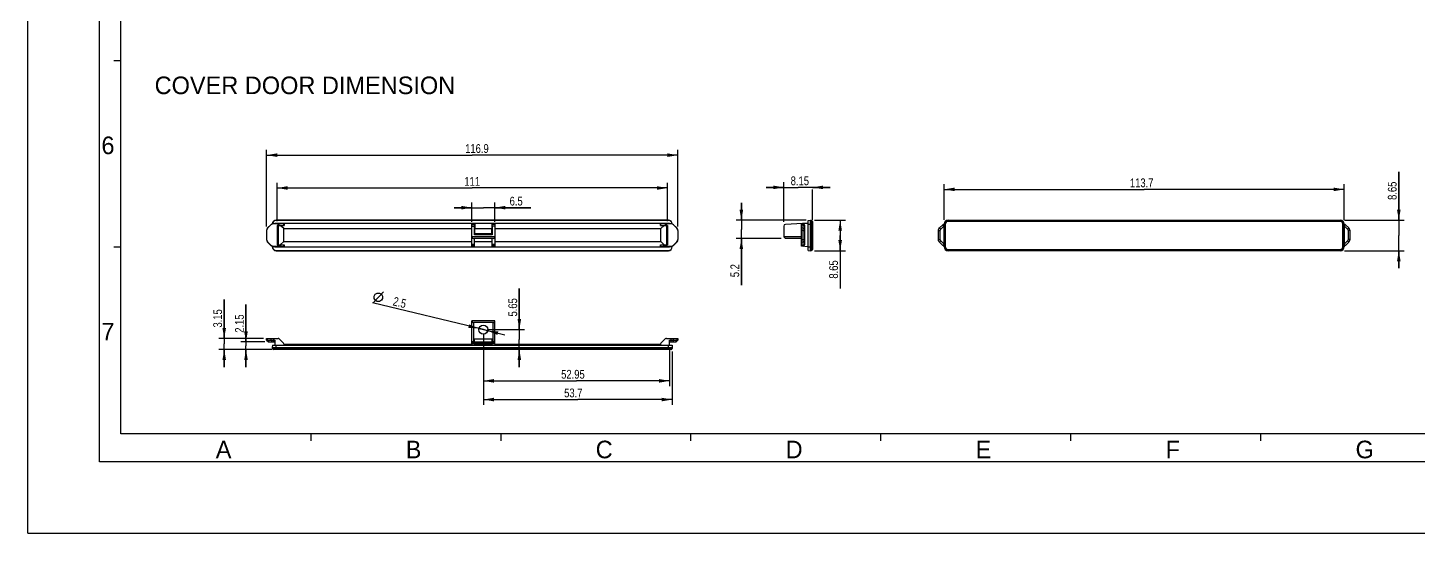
# Model space of a CAD drawing. Header units: millimetres. Extents: x 0 to 594, y 0 to 420.
# Drawn here: x 0 to 395.2, y 0 to 143.7 of the extents above; entities that cross this region are included whole.
import ezdxf

# ---------------------------------------------------------------- set-up
doc = ezdxf.new("R2010")
doc.units = ezdxf.units.MM
doc.header["$LTSCALE"] = 32.67
doc.layers.get('0').update_dxf_attribs({"linetype": 'CONTINUOUS'})
doc.layers.add('FEATURE', color=7, linetype='CONTINUOUS')
doc.styles.get("Standard").update_dxf_attribs({"font": 'txt', "width": 0.8})
doc.styles.add('TEXTSTYLE_2', font='txt')
doc.styles.add('TEXTSTYLE_7', font='ar_wgl__.ttf')
doc.dimstyles.new('DIMSTYLE_1', dxfattribs={"dimtxt": 2.5, "dimasz": 3, "dimexe": 1.5, "dimexo": 1.2, "dimtad": 1, "dimdsep": 46, "dimtxsty": 'STANDARD', "dimblk": '_FILLED', "dimblk1": '_FILLED', "dimblk2": '_FILLED', "dimcen": 0.09, "dimazin": 2, "dimtp": 0.01, "dimtm": 0.01, "dimtfac": 1, "dimtofl": 0, "dimtmove": 0, "dimatfit": 3, "dimldrblk": '_FILLED', "dimfxl": 1, "dimtolj": 1, "dimarcsym": 0})
doc.dimstyles.new('DIMSTYLE_2', dxfattribs={"dimtxt": 2.5, "dimasz": 3, "dimexe": 1.5, "dimexo": 1.2, "dimtad": 1, "dimdsep": 46, "dimtxsty": 'STANDARD', "dimblk": '_FILLED', "dimblk1": '_FILLED', "dimblk2": '_FILLED', "dimcen": 0.09, "dimazin": 2, "dimtp": 0.01, "dimtm": 0.01, "dimtfac": 1, "dimtmove": 0, "dimatfit": 2, "dimldrblk": '_FILLED', "dimfxl": 1, "dimtolj": 1, "dimarcsym": 0})

# ---------------------------------------------------------------- blocks, each defined once
blk = doc.blocks.new('_FILLED')
at = {"color": 0, "linetype": 'BYBLOCK'}
blk.add_solid([(0, 0), (-1, 0.17), (-1, -0.17)], dxfattribs=at)
blk = doc.blocks.new('*D0')
at = {"color": 7, "linetype": 'CONTINUOUS'}
for p, q in [((67.89, 87.26), (67.89, 109.02)), ((67.89, 107.52), (126.34, 107.52)), ((184.79, 107.52), (126.34, 107.52)), ((184.79, 87.26), (184.79, 109.02))]:
    blk.add_line(p, q, dxfattribs=at)
at = {"color": 7, "linetype": 'CONTINUOUS', "xscale": 3, "yscale": 3, "zscale": 3, "rotation": 180}
blk.add_blockref('_FILLED', (67.89, 107.52), dxfattribs=at)
at = {"color": 7, "linetype": 'CONTINUOUS', "xscale": 3, "yscale": 3, "zscale": 3}
blk.add_blockref('_FILLED', (184.79, 107.52), dxfattribs=at)
at = {"color": 7, "linetype": 'CONTINUOUS', "insert": (127.67, 110.65), "char_height": 2.5, "width": 10, "attachment_point": 2, "line_spacing_factor": 0.9}
blk.add_mtext('116.9', dxfattribs=at)
blk = doc.blocks.new('*D1')
at = {"color": 7, "linetype": 'CONTINUOUS'}
for p, q in [((260.48, 89.1), (260.48, 99.28)), ((374.18, 89.1), (374.18, 99.28)), ((260.48, 97.78), (317.33, 97.78)), ((374.18, 97.78), (317.33, 97.78))]:
    blk.add_line(p, q, dxfattribs=at)
at = {"color": 7, "linetype": 'CONTINUOUS', "xscale": 3, "yscale": 3, "zscale": 3, "rotation": 180}
blk.add_blockref('_FILLED', (260.48, 97.78), dxfattribs=at)
at = {"color": 7, "linetype": 'CONTINUOUS', "xscale": 3, "yscale": 3, "zscale": 3}
blk.add_blockref('_FILLED', (374.18, 97.78), dxfattribs=at)
at = {"color": 7, "linetype": 'CONTINUOUS', "insert": (316.63, 100.9), "char_height": 2.5, "width": 10, "attachment_point": 2, "line_spacing_factor": 0.9}
blk.add_mtext('113.7', dxfattribs=at)
blk = doc.blocks.new('*D2')
at = {"color": 7, "linetype": 'CONTINUOUS'}
for p, q in [((389.72, 89), (389.72, 102.79)), ((389.72, 102.79), (389.72, 84.67)), ((374.28, 89), (391.22, 89)), ((389.72, 75.35), (389.72, 84.67)), ((374.28, 80.35), (391.22, 80.35)), ((389.72, 80.35), (389.72, 75.35))]:
    blk.add_line(p, q, dxfattribs=at)
at = {"color": 7, "linetype": 'CONTINUOUS', "xscale": 3, "yscale": 3, "zscale": 3}
for p, rotation in [((389.72, 89), 270), ((389.72, 80.35), 90)]:
    blk.add_blockref('_FILLED', p, dxfattribs=dict(at, rotation=rotation))
at = {"color": 7, "linetype": 'CONTINUOUS', "insert": (386.6, 94.79), "char_height": 2.5, "width": 8, "attachment_point": 1, "rotation": 90, "line_spacing_factor": 0.9}
blk.add_mtext('8.65', dxfattribs=at)
blk = doc.blocks.new('*D3')
at = {"color": 7, "linetype": 'CONTINUOUS'}
for p, q in [((214.89, 88.51), (214.89, 99.85)), ((214.89, 98.35), (209.89, 98.35)), ((209.89, 98.35), (218.97, 98.35)), ((228.04, 98.35), (218.97, 98.35)), ((223.04, 98.35), (228.04, 98.35)), ((223.04, 89.1), (223.04, 97.72))]:
    blk.add_line(p, q, dxfattribs=at)
at = {"color": 7, "linetype": 'CONTINUOUS', "xscale": 3, "yscale": 3, "zscale": 3}
blk.add_blockref('_FILLED', (214.89, 98.35), dxfattribs=at)
at = {"color": 7, "linetype": 'CONTINUOUS', "xscale": 3, "yscale": 3, "zscale": 3, "rotation": 180}
blk.add_blockref('_FILLED', (223.04, 98.35), dxfattribs=at)
at = {"color": 7, "linetype": 'CONTINUOUS', "insert": (219.46, 101.47), "char_height": 2.5, "width": 8, "attachment_point": 2, "line_spacing_factor": 0.9}
blk.add_mtext('8.15', dxfattribs=at)
blk = doc.blocks.new('*D4')
at = {"color": 7, "linetype": 'CONTINUOUS'}
for p, q in [((129.49, 57.9), (97.99, 65.56)), ((128.27, 58.19), (128.27, 58.19)), ((128.27, 58.19), (129.49, 57.9)), ((130.7, 57.6), (129.49, 57.9)), ((129.49, 57.9), (135.56, 56.42)), ((130.7, 57.6), (130.7, 57.6))]:
    blk.add_line(p, q, dxfattribs=at)
at = {"color": 7, "linetype": 'CONTINUOUS', "xscale": 3, "yscale": 3, "zscale": 3}
for p, rotation in [((128.27, 58.19), 346.3198194314), ((130.7, 57.6), 166.3198194314)]:
    blk.add_blockref('_FILLED', p, dxfattribs=dict(at, rotation=rotation))
at = {"color": 7, "linetype": 'CONTINUOUS', "insert": (107.8, 66.39), "char_height": 2.5, "width": 14, "attachment_point": 3, "rotation": 346.3203, "line_spacing_factor": 0.9, "style": 'TEXTSTYLE_2'}
blk.add_mtext('{\\ftxt;\\W0.0001;\\H0.0001;\\~}{\\ftxt;\\W1.3333333333;\\H2.5; }{\\ftxt;\\W0.0001;\\H0.0001;\\~}{\\W0.8;2.5}', dxfattribs=at)
blk = doc.blocks.new('*D5')
at = {"color": 7, "linetype": 'CONTINUOUS'}
for p, q in [((139.72, 57.9), (139.72, 69.63)), ((139.72, 69.63), (139.72, 55.07)), ((130.69, 57.9), (141.22, 57.9)), ((139.72, 47.25), (139.72, 55.07)), ((139.72, 52.25), (139.72, 47.25))]:
    blk.add_line(p, q, dxfattribs=at)
at = {"color": 7, "linetype": 'CONTINUOUS', "xscale": 3, "yscale": 3, "zscale": 3}
for p, rotation in [((139.72, 57.9), 270), ((139.72, 52.25), 90)]:
    blk.add_blockref('_FILLED', p, dxfattribs=dict(at, rotation=rotation))
at = {"color": 7, "linetype": 'CONTINUOUS', "insert": (136.6, 61.63), "char_height": 2.5, "width": 8, "attachment_point": 1, "rotation": 90, "line_spacing_factor": 0.9}
blk.add_mtext('5.65', dxfattribs=at)
blk = doc.blocks.new('*D6')
at = {"color": 7, "linetype": 'CONTINUOUS'}
for p, q in [((62.02, 54.4), (62.02, 65.01)), ((62.02, 65.01), (62.02, 53.32)), ((67.33, 54.4), (60.52, 54.4)), ((69.39, 52.25), (60.52, 52.25)), ((62.02, 47.25), (62.02, 53.32)), ((62.02, 52.25), (62.02, 47.25))]:
    blk.add_line(p, q, dxfattribs=at)
at = {"color": 7, "linetype": 'CONTINUOUS', "xscale": 3, "yscale": 3, "zscale": 3}
for p, rotation in [((62.02, 54.4), 270), ((62.02, 52.25), 90)]:
    blk.add_blockref('_FILLED', p, dxfattribs=dict(at, rotation=rotation))
at = {"color": 7, "linetype": 'CONTINUOUS', "insert": (58.9, 57.01), "char_height": 2.5, "width": 8, "attachment_point": 1, "rotation": 90, "line_spacing_factor": 0.9}
blk.add_mtext('2.15', dxfattribs=at)
blk = doc.blocks.new('*D7')
at = {"color": 7, "linetype": 'CONTINUOUS'}
for p, q in [((55.83, 55.4), (55.83, 66.49)), ((55.83, 66.49), (55.83, 53.82)), ((66.98, 55.4), (54.33, 55.4)), ((68.62, 52.25), (54.33, 52.25)), ((55.83, 47.25), (55.83, 53.82)), ((55.83, 52.25), (55.83, 47.25))]:
    blk.add_line(p, q, dxfattribs=at)
at = {"color": 7, "linetype": 'CONTINUOUS', "xscale": 3, "yscale": 3, "zscale": 3}
for p, rotation in [((55.83, 55.4), 270), ((55.83, 52.25), 90)]:
    blk.add_blockref('_FILLED', p, dxfattribs=dict(at, rotation=rotation))
at = {"color": 7, "linetype": 'CONTINUOUS', "insert": (52.71, 58.49), "char_height": 2.5, "width": 8, "attachment_point": 1, "rotation": 90, "line_spacing_factor": 0.9}
blk.add_mtext('3.15', dxfattribs=at)
blk = doc.blocks.new('*D8')
at = {"color": 7, "linetype": 'CONTINUOUS'}
for p, q in [((223.64, 89), (232.42, 89)), ((230.92, 89), (230.92, 84.67)), ((230.92, 80.35), (230.92, 84.67)), ((230.92, 84.67), (230.92, 69.61)), ((223.64, 80.35), (232.42, 80.35))]:
    blk.add_line(p, q, dxfattribs=at)
at = {"color": 7, "linetype": 'CONTINUOUS', "xscale": 3, "yscale": 3, "zscale": 3}
for p, rotation in [((230.92, 89), 90), ((230.92, 80.35), 270)]:
    blk.add_blockref('_FILLED', p, dxfattribs=dict(at, rotation=rotation))
at = {"color": 7, "linetype": 'CONTINUOUS', "insert": (227.8, 77.61), "char_height": 2.5, "width": 8, "attachment_point": 3, "rotation": 90, "line_spacing_factor": 0.9}
blk.add_mtext('8.65', dxfattribs=at)
blk = doc.blocks.new('*D9')
at = {"color": 7, "linetype": 'CONTINUOUS'}
for p, q in [((129.49, 56.7), (129.49, 36.51)), ((183.19, 51.65), (183.19, 36.51)), ((129.49, 38.01), (156.34, 38.01)), ((183.19, 38.01), (156.34, 38.01))]:
    blk.add_line(p, q, dxfattribs=at)
at = {"color": 7, "linetype": 'CONTINUOUS', "xscale": 3, "yscale": 3, "zscale": 3, "rotation": 180}
blk.add_blockref('_FILLED', (129.49, 38.01), dxfattribs=at)
at = {"color": 7, "linetype": 'CONTINUOUS', "xscale": 3, "yscale": 3, "zscale": 3}
blk.add_blockref('_FILLED', (183.19, 38.01), dxfattribs=at)
at = {"color": 7, "linetype": 'CONTINUOUS', "insert": (155.06, 41.14), "char_height": 2.5, "width": 8, "attachment_point": 2, "line_spacing_factor": 0.9}
blk.add_mtext('53.7', dxfattribs=at)
blk = doc.blocks.new('*D10')
at = {"color": 7, "linetype": 'CONTINUOUS'}
for p, q in [((129.49, 56.7), (129.49, 41.83)), ((182.44, 52.3), (182.44, 41.83)), ((129.49, 43.33), (155.96, 43.33)), ((182.44, 43.33), (155.96, 43.33))]:
    blk.add_line(p, q, dxfattribs=at)
at = {"color": 7, "linetype": 'CONTINUOUS', "xscale": 3, "yscale": 3, "zscale": 3, "rotation": 180}
blk.add_blockref('_FILLED', (129.49, 43.33), dxfattribs=at)
at = {"color": 7, "linetype": 'CONTINUOUS', "xscale": 3, "yscale": 3, "zscale": 3}
blk.add_blockref('_FILLED', (182.44, 43.33), dxfattribs=at)
at = {"color": 7, "linetype": 'CONTINUOUS', "insert": (154.96, 46.45), "char_height": 2.5, "width": 10, "attachment_point": 2, "line_spacing_factor": 0.9}
blk.add_mtext('52.95', dxfattribs=at)
blk = doc.blocks.new('*D11')
at = {"color": 7, "linetype": 'CONTINUOUS'}
for p, q in [((70.84, 88.75), (70.84, 99.68)), ((181.84, 88.75), (181.84, 99.68)), ((70.84, 98.18), (126.34, 98.18)), ((181.84, 98.18), (126.34, 98.18))]:
    blk.add_line(p, q, dxfattribs=at)
at = {"color": 7, "linetype": 'CONTINUOUS', "xscale": 3, "yscale": 3, "zscale": 3, "rotation": 180}
blk.add_blockref('_FILLED', (70.84, 98.18), dxfattribs=at)
at = {"color": 7, "linetype": 'CONTINUOUS', "xscale": 3, "yscale": 3, "zscale": 3}
blk.add_blockref('_FILLED', (181.84, 98.18), dxfattribs=at)
at = {"color": 7, "linetype": 'CONTINUOUS', "insert": (126.32, 101.3), "char_height": 2.5, "width": 6, "attachment_point": 2, "line_spacing_factor": 0.9}
blk.add_mtext('111', dxfattribs=at)
blk = doc.blocks.new('*D12')
at = {"color": 7, "linetype": 'CONTINUOUS'}
for p, q in [((202.83, 89), (202.83, 94)), ((202.83, 94), (202.83, 86.4)), ((221.24, 89), (201.33, 89)), ((214.19, 83.8), (201.33, 83.8)), ((202.83, 70.53), (202.83, 86.4)), ((202.83, 83.8), (202.83, 70.53))]:
    blk.add_line(p, q, dxfattribs=at)
at = {"color": 7, "linetype": 'CONTINUOUS', "xscale": 3, "yscale": 3, "zscale": 3}
for p, rotation in [((202.83, 89), 270), ((202.83, 83.8), 90)]:
    blk.add_blockref('_FILLED', p, dxfattribs=dict(at, rotation=rotation))
at = {"color": 7, "linetype": 'CONTINUOUS', "insert": (199.71, 76.53), "char_height": 2.5, "width": 6, "attachment_point": 3, "rotation": 90, "line_spacing_factor": 0.9}
blk.add_mtext('5.2', dxfattribs=at)
blk = doc.blocks.new('*D13')
at = {"color": 7, "linetype": 'CONTINUOUS'}
for p, q in [((126.24, 92.58), (121.24, 92.58)), ((121.24, 92.58), (129.49, 92.58)), ((126.24, 88.51), (126.24, 94.08)), ((142.96, 92.58), (129.49, 92.58)), ((132.74, 88.51), (132.74, 94.08)), ((132.74, 92.58), (142.96, 92.58))]:
    blk.add_line(p, q, dxfattribs=at)
at = {"color": 7, "linetype": 'CONTINUOUS', "xscale": 3, "yscale": 3, "zscale": 3}
blk.add_blockref('_FILLED', (126.24, 92.58), dxfattribs=at)
at = {"color": 7, "linetype": 'CONTINUOUS', "xscale": 3, "yscale": 3, "zscale": 3, "rotation": 180}
blk.add_blockref('_FILLED', (132.74, 92.58), dxfattribs=at)
at = {"color": 7, "linetype": 'CONTINUOUS', "insert": (136.96, 95.7), "char_height": 2.5, "width": 6, "attachment_point": 1, "line_spacing_factor": 0.9}
blk.add_mtext('6.5', dxfattribs=at)

msp = doc.modelspace()

# ---------------------------------------------------------------- linework, layer by layer
at = {"color": 7, "linetype": 'CONTINUOUS'}
for p, q in [((0, 0), (0, 420)), ((20.422, 20.309), (20.422, 405.309)), ((26.422, 28.309), (26.422, 397.309)), ((26.422, 134.309), (24.422, 134.309)), ((70.238, 88.147), (126.238, 88.147)), ((71.138, 87.547), (71.138, 82.042)), ((72.738, 86.647), (71.778, 87.547)), ((132.738, 88.147), (182.438, 88.147)), ((179.938, 86.647), (180.898, 87.547)), ((181.538, 87.547), (181.538, 82.042)), ((72.738, 82.942), (72.738, 86.647)), ((72.738, 86.647), (126.238, 86.647)), ((132.738, 86.647), (179.938, 86.647)), ((179.938, 82.942), (179.938, 86.647)), ((26.422, 81.309), (24.422, 81.309)), ((70.238, 81.442), (182.438, 81.442)), ((72.738, 82.942), (71.778, 82.042)), ((72.738, 82.942), (126.238, 82.942)), ((126.238, 81.465), (126.238, 81.447)), ((126.938, 82.942), (132.038, 82.942)), ((126.938, 81.447), (126.938, 81.465)), ((132.038, 81.447), (132.038, 81.465)), ((132.738, 82.942), (179.938, 82.942)), ((132.738, 81.465), (132.738, 81.447)), ((179.938, 82.942), (180.898, 82.042)), ((98.195, 65.516), (101.106, 68.666)), ((72.838, 53.749), (126.238, 53.749)), ((72.838, 53.692), (72.838, 53.499)), ((126.238, 53.826), (126.238, 53.5)), ((126.938, 53.5), (126.938, 53.826)), ((126.938, 53.749), (132.038, 53.749)), ((132.038, 53.499), (132.038, 53.826)), ((132.738, 53.826), (132.738, 53.499)), ((132.738, 53.749), (179.838, 53.749)), ((179.838, 53.692), (179.838, 53.499)), ((564.922, 28.309), (26.422, 28.309)), ((80.422, 28.309), (80.422, 26.309)), ((134.422, 28.309), (134.422, 26.309)), ((188.422, 28.309), (188.422, 26.309)), ((242.422, 28.309), (242.422, 26.309)), ((296.422, 28.309), (296.422, 26.309)), ((350.422, 28.309), (350.422, 26.309)), ((571.422, 20.309), (20.422, 20.309)), ((0, 0), (594, 0))]:
    msp.add_line(p, q, dxfattribs=at)
msp.add_lwpolyline([(98.436, 67.387), (98.786, 67.945), (99.289, 68.251), (99.946, 68.306), (100.504, 67.955), (100.81, 67.452), (100.865, 66.795), (100.515, 66.237), (100.011, 65.931), (99.355, 65.876), (98.797, 66.227), (98.49, 66.73), (98.436, 67.387)], dxfattribs=at)
msp.add_arc((129.488, 57.899), 1.25, 302.48947, 360, dxfattribs=at)
at = {"layer": 'FEATURE', "color": 7, "linetype": 'CONTINUOUS'}
for p, q in [((69.095, 87.728), (68.181, 86.81)), ((69.095, 87.687), (68.181, 86.769)), ((69.095, 87.728), (69.095, 87.687)), ((69.802, 88.021), (69.802, 87.981)), ((70.238, 88.021), (69.802, 88.021)), ((71.131, 87.981), (69.802, 87.981)), ((70.238, 88.147), (70.238, 88.021)), ((70.588, 88.963), (70.588, 88.998)), ((182.088, 88.998), (70.588, 88.998)), ((182.088, 88.963), (70.588, 88.963)), ((70.838, 87.547), (70.838, 82.042)), ((70.838, 87.547), (72.838, 87.547)), ((71.131, 87.547), (71.131, 87.981)), ((71.485, 87.994), (72.692, 88.1)), ((71.485, 87.547), (71.485, 87.994)), ((72.692, 88.1), (72.692, 87.547)), ((72.838, 88.13), (72.838, 87.547)), ((126.238, 81.465), (126.238, 88.147)), ((126.238, 88.147), (132.738, 88.147)), ((126.238, 87.811), (126.944, 87.811)), ((126.238, 87.311), (126.933, 87.311)), ((126.933, 84.849), (126.933, 87.311)), ((126.944, 87.811), (127.09, 88.147)), ((127.09, 88.147), (127.084, 86.647)), ((131.887, 88.147), (131.893, 86.647)), ((131.887, 88.147), (132.033, 87.811)), ((132.738, 87.811), (132.033, 87.811)), ((132.738, 87.311), (132.043, 87.311)), ((132.043, 87.311), (132.043, 84.849)), ((132.738, 88.147), (132.738, 81.465)), ((179.838, 87.547), (179.838, 88.13)), ((179.838, 87.547), (181.838, 87.547)), ((179.985, 88.1), (181.192, 87.994)), ((179.985, 87.547), (179.985, 88.1)), ((181.192, 87.994), (181.192, 87.547)), ((182.874, 87.981), (181.545, 87.981)), ((181.545, 87.981), (181.545, 87.547)), ((181.838, 87.547), (181.838, 82.042)), ((182.088, 88.963), (182.088, 88.998)), ((182.438, 88.021), (182.438, 88.147)), ((182.874, 88.021), (182.438, 88.021)), ((182.874, 87.981), (182.874, 88.021)), ((184.495, 86.81), (183.581, 87.728)), ((183.581, 87.687), (183.581, 87.728)), ((184.495, 86.769), (183.581, 87.687)), ((214.891, 87.311), (214.891, 84.297)), ((221.791, 88.147), (215.365, 87.811)), ((219.891, 87.981), (221.791, 88.147)), ((219.891, 81.609), (219.891, 87.981)), ((219.891, 87.687), (220.36, 87.728)), ((220.36, 87.728), (220.348, 88.021)), ((220.348, 88.021), (220.891, 87.523)), ((220.36, 86.81), (220.36, 87.728)), ((220.36, 87.728), (220.891, 87.376)), ((220.891, 82.067), (220.891, 87.523)), ((221.791, 88.963), (222.443, 88.998)), ((221.791, 80.381), (221.791, 88.963)), ((221.791, 87.897), (223.041, 87.897)), ((222.443, 80.347), (222.443, 88.998)), ((222.443, 88.998), (222.767, 88.969)), ((222.767, 88.969), (222.767, 80.376)), ((223.041, 88.67), (223.041, 80.674)), ((259.172, 86.81), (260.086, 87.728)), ((259.525, 86.458), (260.44, 87.376)), ((260.086, 87.728), (260.44, 87.376)), ((260.44, 87.376), (260.479, 87.406)), ((260.479, 81.447), (260.479, 87.897)), ((260.479, 87.897), (260.806, 87.897)), ((260.507, 87.897), (260.507, 81.447)), ((260.806, 87.897), (260.806, 81.447)), ((261.579, 88.67), (261.579, 88.998)), ((261.579, 88.998), (373.079, 88.998)), ((373.079, 88.969), (261.579, 88.969)), ((373.079, 88.67), (261.579, 88.67)), ((373.079, 88.67), (373.079, 88.998)), ((373.852, 87.897), (374.179, 87.897)), ((373.852, 81.447), (373.852, 87.897)), ((374.151, 81.447), (374.151, 87.897)), ((374.179, 87.897), (374.179, 81.447)), ((374.179, 87.406), (374.218, 87.376)), ((374.572, 87.728), (374.218, 87.376)), ((374.218, 87.376), (375.132, 86.458)), ((374.572, 87.728), (375.486, 86.81)), ((67.888, 86.06), (67.888, 83.53)), ((68.181, 86.769), (68.181, 86.81)), ((132.738, 84.297), (126.238, 84.297)), ((132.238, 83.797), (126.738, 83.797)), ((126.938, 84.997), (126.933, 84.849)), ((132.043, 84.849), (126.933, 84.849)), ((132.038, 84.997), (126.938, 84.997)), ((126.938, 81.465), (126.938, 83.797)), ((127.067, 84.997), (127.084, 85.197)), ((127.084, 85.197), (127.084, 86.647)), ((127.084, 86.647), (131.893, 86.647)), ((127.084, 85.197), (131.893, 85.197)), ((131.893, 85.197), (131.893, 86.647)), ((131.893, 85.197), (131.91, 84.997)), ((132.038, 84.997), (132.043, 84.849)), ((132.038, 81.465), (132.038, 83.797)), ((184.495, 86.81), (184.495, 86.769)), ((184.788, 86.06), (184.788, 83.53)), ((215.391, 83.797), (214.891, 84.297)), ((219.891, 84.297), (214.891, 84.297)), ((219.891, 83.797), (215.391, 83.797)), ((220.36, 86.81), (219.891, 86.769)), ((220.391, 86.103), (219.891, 86.06)), ((219.891, 83.53), (220.391, 83.486)), ((220.391, 86.103), (220.36, 86.81)), ((220.36, 86.81), (220.891, 86.458)), ((220.36, 82.779), (220.391, 83.486)), ((220.36, 82.779), (220.891, 83.131)), ((220.391, 83.486), (220.391, 86.103)), ((220.391, 86.103), (220.891, 86.103)), ((220.391, 83.486), (220.891, 83.486)), ((258.879, 83.486), (258.879, 86.103)), ((258.879, 86.103), (259.379, 86.103)), ((258.879, 83.486), (259.379, 83.486)), ((259.172, 86.81), (259.525, 86.458)), ((259.172, 82.779), (259.525, 83.131)), ((259.379, 83.486), (259.379, 86.103)), ((260.44, 82.214), (259.525, 83.131)), ((375.132, 83.131), (374.218, 82.214)), ((375.486, 86.81), (375.132, 86.458)), ((375.486, 82.779), (375.132, 83.131)), ((375.779, 86.103), (375.279, 86.103)), ((375.279, 86.103), (375.279, 83.486)), ((375.779, 83.486), (375.279, 83.486)), ((375.779, 86.103), (375.779, 83.486)), ((68.181, 82.779), (68.181, 82.82)), ((68.181, 82.82), (69.095, 81.903)), ((68.181, 82.779), (69.095, 81.862)), ((69.095, 81.903), (69.095, 81.862)), ((69.488, 81.626), (69.488, 81.447)), ((69.522, 81.447), (69.488, 81.447)), ((69.522, 81.612), (69.522, 81.447)), ((69.802, 81.609), (69.802, 81.569)), ((69.802, 81.609), (71.131, 81.609)), ((69.802, 81.569), (70.238, 81.569)), ((70.238, 81.569), (70.238, 81.442)), ((70.588, 80.381), (70.588, 80.347)), ((70.588, 80.381), (182.088, 80.381)), ((70.588, 80.347), (182.088, 80.347)), ((70.838, 82.042), (72.838, 82.042)), ((71.131, 81.609), (71.131, 82.042)), ((71.485, 81.596), (71.485, 82.042)), ((72.692, 81.49), (71.485, 81.596)), ((72.692, 82.042), (72.692, 81.49)), ((72.838, 82.042), (72.838, 81.459)), ((126.238, 82.174), (126.938, 82.174)), ((126.238, 81.83), (126.938, 81.83)), ((126.938, 81.62), (126.238, 81.62)), ((126.938, 81.465), (126.238, 81.465)), ((132.038, 82.174), (132.738, 82.174)), ((132.038, 81.83), (132.738, 81.83)), ((132.738, 81.62), (132.038, 81.62)), ((132.738, 81.465), (132.038, 81.465)), ((179.838, 82.042), (181.838, 82.042)), ((179.838, 81.459), (179.838, 82.042)), ((179.985, 81.49), (179.985, 82.042)), ((181.192, 81.596), (179.985, 81.49)), ((181.192, 82.042), (181.192, 81.596)), ((181.545, 82.042), (181.545, 81.609)), ((181.545, 81.609), (182.874, 81.609)), ((182.088, 80.381), (182.088, 80.347)), ((182.438, 81.569), (182.874, 81.569)), ((182.438, 81.442), (182.438, 81.569)), ((182.874, 81.569), (182.874, 81.609)), ((183.154, 81.447), (183.154, 81.612)), ((183.154, 81.447), (183.188, 81.447)), ((183.188, 81.447), (183.188, 81.626)), ((183.581, 81.903), (184.495, 82.82)), ((183.581, 81.862), (184.495, 82.779)), ((183.581, 81.862), (183.581, 81.903)), ((184.495, 82.82), (184.495, 82.779)), ((219.891, 82.82), (220.36, 82.779)), ((220.36, 81.862), (219.891, 81.903)), ((221.791, 81.442), (219.891, 81.609)), ((220.348, 81.569), (220.891, 82.067)), ((220.348, 81.569), (220.36, 81.862)), ((220.36, 81.862), (220.36, 82.779)), ((220.36, 81.862), (220.891, 82.214)), ((221.791, 81.447), (223.041, 81.447)), ((221.791, 80.381), (222.443, 80.347)), ((222.443, 80.347), (222.767, 80.376)), ((260.086, 81.862), (259.172, 82.779)), ((260.086, 81.862), (260.44, 82.214)), ((260.479, 82.184), (260.44, 82.214)), ((260.479, 81.447), (260.806, 81.447)), ((261.579, 80.347), (261.579, 80.674)), ((261.579, 80.674), (373.079, 80.674)), ((261.579, 80.376), (373.079, 80.376)), ((373.079, 80.347), (261.579, 80.347)), ((373.079, 80.347), (373.079, 80.674)), ((373.852, 81.447), (374.179, 81.447)), ((374.218, 82.214), (374.179, 82.184)), ((374.572, 81.862), (374.218, 82.214)), ((375.486, 82.779), (374.572, 81.862)), ((126.238, 53.826), (126.238, 60.399)), ((132.738, 60.399), (126.238, 60.399)), ((126.738, 59.899), (126.738, 54.499)), ((132.238, 59.899), (126.738, 59.899)), ((132.238, 54.499), (132.238, 59.899)), ((132.738, 53.826), (132.738, 60.399)), ((67.888, 54.899), (67.888, 55.399)), ((67.888, 55.399), (71.131, 55.399)), ((68.181, 54.93), (68.181, 55.399)), ((69.095, 55.399), (69.095, 54.93)), ((69.802, 55.399), (69.802, 54.399)), ((181.545, 55.399), (184.788, 55.399)), ((182.874, 54.399), (182.874, 55.399)), ((183.581, 54.93), (183.581, 55.399)), ((184.495, 55.399), (184.495, 54.93)), ((184.788, 55.399), (184.788, 54.899)), ((67.888, 54.899), (68.388, 54.399)), ((68.181, 54.93), (68.535, 54.399)), ((68.181, 54.93), (69.095, 54.93)), ((68.388, 54.399), (70.238, 54.399)), ((69.095, 54.93), (69.449, 54.399)), ((69.522, 53.499), (69.488, 52.847)), ((69.488, 52.847), (69.516, 52.523)), ((69.488, 52.847), (183.188, 52.847)), ((183.16, 52.523), (69.516, 52.523)), ((69.522, 53.499), (183.154, 53.499)), ((69.802, 54.942), (70.238, 54.942)), ((182.861, 52.249), (69.815, 52.249)), ((70.238, 54.942), (70.238, 53.499)), ((70.588, 52.249), (70.588, 53.499)), ((72.692, 54.045), (71.485, 55.252)), ((126.238, 54.499), (126.938, 54.499)), ((126.238, 54.361), (126.938, 54.361)), ((126.938, 54.162), (126.238, 54.162)), ((126.938, 53.826), (126.238, 53.826)), ((126.938, 55.318), (132.038, 55.318)), ((126.938, 53.826), (126.938, 55.318)), ((126.938, 54.402), (132.038, 54.402)), ((126.938, 54.047), (132.038, 54.047)), ((132.038, 53.826), (132.038, 55.318)), ((132.038, 54.499), (132.738, 54.499)), ((132.038, 54.361), (132.738, 54.361)), ((132.738, 54.162), (132.038, 54.162)), ((132.738, 53.826), (132.038, 53.826)), ((181.192, 55.252), (179.985, 54.045)), ((182.088, 52.249), (182.088, 53.499)), ((182.438, 54.942), (182.874, 54.942)), ((182.438, 53.499), (182.438, 54.942)), ((182.438, 54.399), (184.288, 54.399)), ((183.154, 53.499), (183.188, 52.847)), ((183.188, 52.847), (183.16, 52.523)), ((183.581, 54.93), (183.228, 54.399)), ((183.581, 54.93), (184.495, 54.93)), ((184.495, 54.93), (184.142, 54.399)), ((184.788, 54.899), (184.288, 54.399))]:
    msp.add_line(p, q, dxfattribs=at)
for points in [[(69.802, 88.021), (69.544, 87.987), (69.303, 87.887), (69.095, 87.728)], [(183.581, 87.728), (183.374, 87.887), (183.133, 87.987), (182.874, 88.021)], [(260.086, 87.728), (260.293, 87.887), (260.49, 87.969)], [(374.168, 87.969), (374.365, 87.887), (374.572, 87.728)], [(68.181, 86.81), (68.022, 86.603), (67.922, 86.362), (67.888, 86.103)], [(67.888, 83.486), (67.922, 83.228), (68.022, 82.986), (68.181, 82.779)], [(184.788, 86.103), (184.754, 86.362), (184.654, 86.603), (184.495, 86.81)], [(184.495, 82.779), (184.654, 82.986), (184.754, 83.227), (184.788, 83.486)], [(258.879, 86.103), (258.913, 86.362), (259.013, 86.603), (259.172, 86.81)], [(259.172, 82.779), (259.013, 82.986), (258.913, 83.227), (258.879, 83.486)], [(259.379, 86.103), (259.396, 86.233), (259.446, 86.354), (259.525, 86.458)], [(259.525, 83.131), (259.446, 83.235), (259.396, 83.356), (259.379, 83.486)], [(375.132, 86.458), (375.212, 86.354), (375.262, 86.233), (375.279, 86.103)], [(375.279, 83.486), (375.262, 83.356), (375.212, 83.235), (375.132, 83.131)], [(375.486, 86.81), (375.645, 86.603), (375.745, 86.362), (375.779, 86.103)], [(375.779, 83.486), (375.745, 83.228), (375.645, 82.986), (375.486, 82.779)], [(69.095, 81.862), (69.302, 81.703), (69.544, 81.603), (69.802, 81.569)], [(182.874, 81.569), (183.133, 81.603), (183.374, 81.703), (183.581, 81.862)], [(260.479, 81.626), (260.293, 81.703), (260.086, 81.862)], [(374.572, 81.862), (374.365, 81.703), (374.179, 81.626)], [(67.888, 54.899), (67.922, 54.91), (68.022, 54.921), (68.181, 54.93)], [(69.095, 54.93), (69.302, 54.937), (69.544, 54.941), (69.802, 54.942)], [(182.874, 54.942), (183.133, 54.941), (183.374, 54.937), (183.581, 54.93)], [(184.495, 54.93), (184.654, 54.921), (184.754, 54.91), (184.788, 54.899)]]:
    msp.add_lwpolyline(points, dxfattribs=at)
msp.add_circle((129.488, 57.899), 1.25, dxfattribs=at)
for centre, radius, start, end in [((70.588, 87.897), 1.1, 90, 176.24698), ((70.588, 87.897), 1.066, 90, 175.17588), ((182.088, 87.897), 1.1, 3.75334, 90), ((182.088, 87.897), 1.066, 4.82463, 90), ((215.391, 87.311), 0.5, 93, 180), ((222.741, 88.67), 0.3, 0, 85), ((261.579, 87.897), 1.1, 90, 180), ((261.579, 87.897), 1.072, 90, 180), ((261.579, 87.897), 0.773, 90, 180), ((373.079, 87.897), 1.1, 0, 90), ((373.079, 87.897), 1.072, 0, 90), ((373.079, 87.897), 0.773, 0, 90), ((126.738, 84.297), 0.5, 180, 270), ((132.238, 84.297), 0.5, 270, 360), ((70.588, 81.447), 1.1, 180, 270), ((70.588, 81.447), 1.066, 180, 270), ((182.088, 81.447), 1.1, 270, 360), ((182.088, 81.447), 1.066, 270, 360), ((222.741, 80.674), 0.3, 275, 360), ((261.579, 81.447), 1.1, 180, 270), ((261.579, 81.447), 1.072, 180, 270), ((261.579, 81.447), 0.773, 180, 270), ((373.079, 81.447), 1.1, 270, 360), ((373.079, 81.447), 1.072, 270, 360), ((373.079, 81.447), 0.773, 270, 360), ((71.131, 54.899), 0.5, 45, 90), ((181.545, 54.899), 0.5, 90, 135), ((69.815, 52.549), 0.3, 185, 270), ((72.338, 53.692), 0.5, 0, 45), ((180.338, 53.692), 0.5, 135, 180), ((182.861, 52.549), 0.3, 270, 355)]:
    msp.add_arc(centre, radius, start, end, dxfattribs=at)
for centre, major_axis, ratio, start_param, end_param in [((69.802, 86.977), (0, -1.004), 0.9961947, 3.1415927, 3.9269908), ((71.131, 88.025), (0.5, 0), 0.0874887, -1.5707963, -0.7853982), ((72.338, 88.13), (0.5, 0), 0.0874887, -0.7853982, 0), ((126.944, 87.311), (0, 0.5), 0.0226932, 0.0523599, 1.5707963), ((132.032, 87.311), (0, 0.5), 0.0226932, -1.5707963, -0.0523599), ((180.338, 88.13), (0.5, 0), 0.0874887, -3.1415927, -2.3561945), ((181.545, 88.025), (0.5, 0), 0.0874887, -2.3561945, -1.5707963), ((182.874, 86.977), (0, 1.004), 0.9961947, -0.7853982, 0), ((68.888, 86.06), (0, 1.004), 0.9961947, 0.7853982, 1.5707963), ((68.888, 83.53), (0, 1.004), 0.9961947, 1.5707963, 2.3561945), ((183.788, 86.06), (0, -1.004), 0.9961947, 1.5707963, 2.3561945), ((183.788, 83.53), (0, -1.004), 0.9961947, 0.7853982, 1.5707963), ((69.802, 82.612), (0, -1.004), 0.9961947, -0.7853982, 0), ((71.131, 81.565), (0.5, 0), 0.0874887, 0.7853982, 1.5707963), ((72.338, 81.459), (0.5, 0), 0.0874887, 0, 0.7853982), ((180.338, 81.459), (0.5, 0), 0.0874887, 2.3561945, 3.1415927), ((181.545, 81.565), (0.5, 0), 0.0874887, 1.5707963, 2.3561945), ((182.874, 82.612), (0, 1.004), 0.9961947, 3.1415927, 3.9269908), ((126.738, 60.399), (0.5, 0), 1, -3.1415927, -1.5707963), ((132.238, 60.399), (0, 0.5), 1, -3.1415927, -1.5707963)]:
    msp.add_ellipse(centre, major_axis=major_axis, ratio=ratio, start_param=start_param, end_param=end_param, dxfattribs=at)

# ---------------------------------------------------------------- texts
at = {"color": 7, "linetype": 'CONTINUOUS', "char_height": 5, "attachment_point": 1, "line_spacing_factor": 0.9}
for s, insert, width, style in [('COVER DOOR DIMENSION', (36.052, 129.875), 89.08922, 'TEXTSTYLE_7'), ('6', (20.922, 112.809), 5, 'TEXTSTYLE_2'), ('7', (20.922, 59.809), 5, 'TEXTSTYLE_2'), ('A', (53.422, 26.309), 5, 'TEXTSTYLE_2'), ('B', (107.422, 26.309), 5, 'TEXTSTYLE_2'), ('C', (161.422, 26.309), 5, 'TEXTSTYLE_2'), ('D', (215.422, 26.309), 5, 'TEXTSTYLE_2'), ('E', (269.422, 26.309), 5, 'TEXTSTYLE_2'), ('F', (323.422, 26.309), 5, 'TEXTSTYLE_2'), ('G', (377.422, 26.309), 5, 'TEXTSTYLE_2')]:
    msp.add_mtext(s, dxfattribs=dict(at, insert=insert, width=width, style=style))

# ---------------------------------------------------------------- dimensions: what is measured, and where the dimension line sits
at = {"color": 7, "linetype": 'CONTINUOUS'}
for base, p1, p2, picture, middle in [((184.788, 107.524), (67.888, 86.06), (184.788, 86.06), '*D0', (127.921, 107.524)), ((181.838, 98.179), (70.838, 87.547), (181.838, 87.547), '*D11', (126.317, 98.179)), ((374.179, 97.776), (260.479, 87.897), (374.179, 87.897), '*D1', (316.881, 97.776)), ((132.738, 92.576), (126.238, 87.311), (132.738, 87.311), '*D13', (140.027, 92.576)), ((183.188, 38.012), (129.488, 57.899), (183.188, 52.847), '*D9', (155.064, 38.012))]:
    dim = msp.add_linear_dim(base=base, p1=p1, p2=p2, dimstyle='DIMSTYLE_1', dxfattribs=at)
    dim.commit()
    dim.dimension.update_dxf_attribs({"geometry": picture, "text_midpoint": middle, "dimtype": 160})
for base, p1, p2, angle, picture, middle in [((389.724, 80.347), (373.079, 88.998), (373.079, 80.347), 270, '*D2', (389.724, 98.79)), ((214.891, 98.348), (223.041, 87.897), (214.891, 87.311), 180, '*D3', (219.462, 98.348)), ((202.832, 88.998), (215.391, 83.797), (222.443, 88.998), 90, '*D12', (202.832, 73.53)), ((230.925, 80.347), (222.443, 88.998), (222.443, 80.347), 270, '*D8', (230.925, 73.61)), ((139.721, 57.899), (182.088, 52.249), (129.488, 57.899), 90, '*D5', (139.721, 65.689)), ((55.834, 52.249), (68.181, 55.399), (69.815, 52.249), 270, '*D7', (55.834, 62.553)), ((62.024, 54.399), (70.588, 52.249), (68.535, 54.399), 90, '*D6', (62.024, 61.076)), ((129.488, 43.328), (182.438, 53.499), (129.488, 57.899), 180, '*D10', (155.026, 43.328))]:
    dim = msp.add_linear_dim(base=base, p1=p1, p2=p2, angle=angle, dimstyle='DIMSTYLE_1', dxfattribs=at)
    dim.commit()
    dim.dimension.update_dxf_attribs({"geometry": picture, "text_midpoint": middle, "dimtype": 160})
dim = msp.add_diameter_dim_2p(p1=(128.274, 58.194), p2=(130.703, 57.603), text='%%c<>', dimstyle='DIMSTYLE_2', override={"dimpost": '<>'}, dxfattribs=at)
dim.commit()
dim.dimension.update_dxf_attribs({"geometry": '*D4', "text_midpoint": (104.59, 65.889), "dimtype": 163})

doc.saveas('drawing.dxf')
